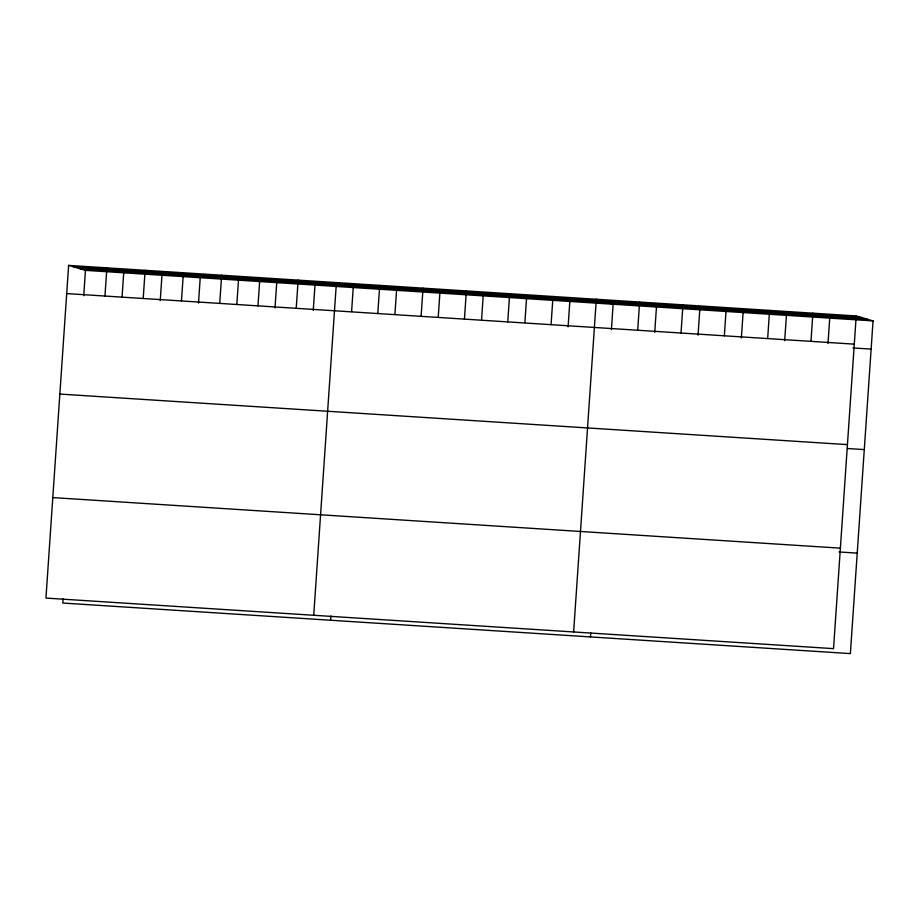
<?xml version="1.0" encoding="UTF-8"?>
<svg xmlns="http://www.w3.org/2000/svg" width="919" height="919" viewBox="0 0 919 919"><rect width="100%" height="100%" fill="white"/><g stroke="black" fill="none" stroke-linecap="round" stroke-linejoin="round"><path stroke-width="1.38" d="M68.626 265.396L45.95 598.085L833.533 648.642L856.209 315.952L68.626 265.396L85.467 270.358L873.05 320.915L850.374 653.604L62.791 603.048L63.066 598.866M83.732 295.723L85.467 270.358M104.961 296.033L106.88 267.843M122.089 296.78L123.72 272.817M143.215 298.491L145.133 270.301M160.239 300.639L161.974 275.263M181.468 300.95L183.398 272.759M198.504 303.098L200.227 277.722M219.721 303.408L221.651 275.218M236.849 304.143L238.48 280.18M257.975 305.866L259.905 277.664M275.011 308.003L276.734 282.638M296.228 308.313L298.158 280.123M313.264 310.461L314.987 285.097M313.724 615.27L336.411 282.581L353.241 287.544L351.609 311.507M330.564 620.245L330.851 616.052M377.801 313.551L379.731 285.361M394.929 314.287L396.56 290.324M421.12 316.331L423.039 288.141M438.248 317.066L439.879 293.104M464.44 319.111L466.358 290.921M481.567 319.846L483.199 295.895M507.759 321.891L509.677 293.701M524.875 322.638L526.518 298.675M551.078 324.671L552.997 296.481M568.103 326.819L569.826 301.455M573.628 631.962L596.316 299.261L613.145 304.235L611.422 329.599M590.469 636.924L590.756 632.743M637.706 330.243L639.624 302.052M654.73 332.391L656.465 307.015M681.025 333.023L682.943 304.832M698.049 335.171L699.784 309.795M724.344 335.803L726.263 307.612M741.369 337.951L743.103 312.575M767.664 338.583L769.582 310.392M784.688 340.731L786.411 315.355M810.972 341.363L812.901 313.172M828.008 343.511L829.731 318.135M74.186 267.027L861.769 317.595M79.907 268.716L867.49 319.284M66.708 293.586L854.291 344.143M852.958 347.945L871.132 349.105M59.861 394.067L847.444 444.624M847.513 448.518L864.274 449.598M52.797 497.593L840.38 548.161M839.058 551.963L857.22 553.123M856.209 315.952L873.05 320.915"/></g></svg>
